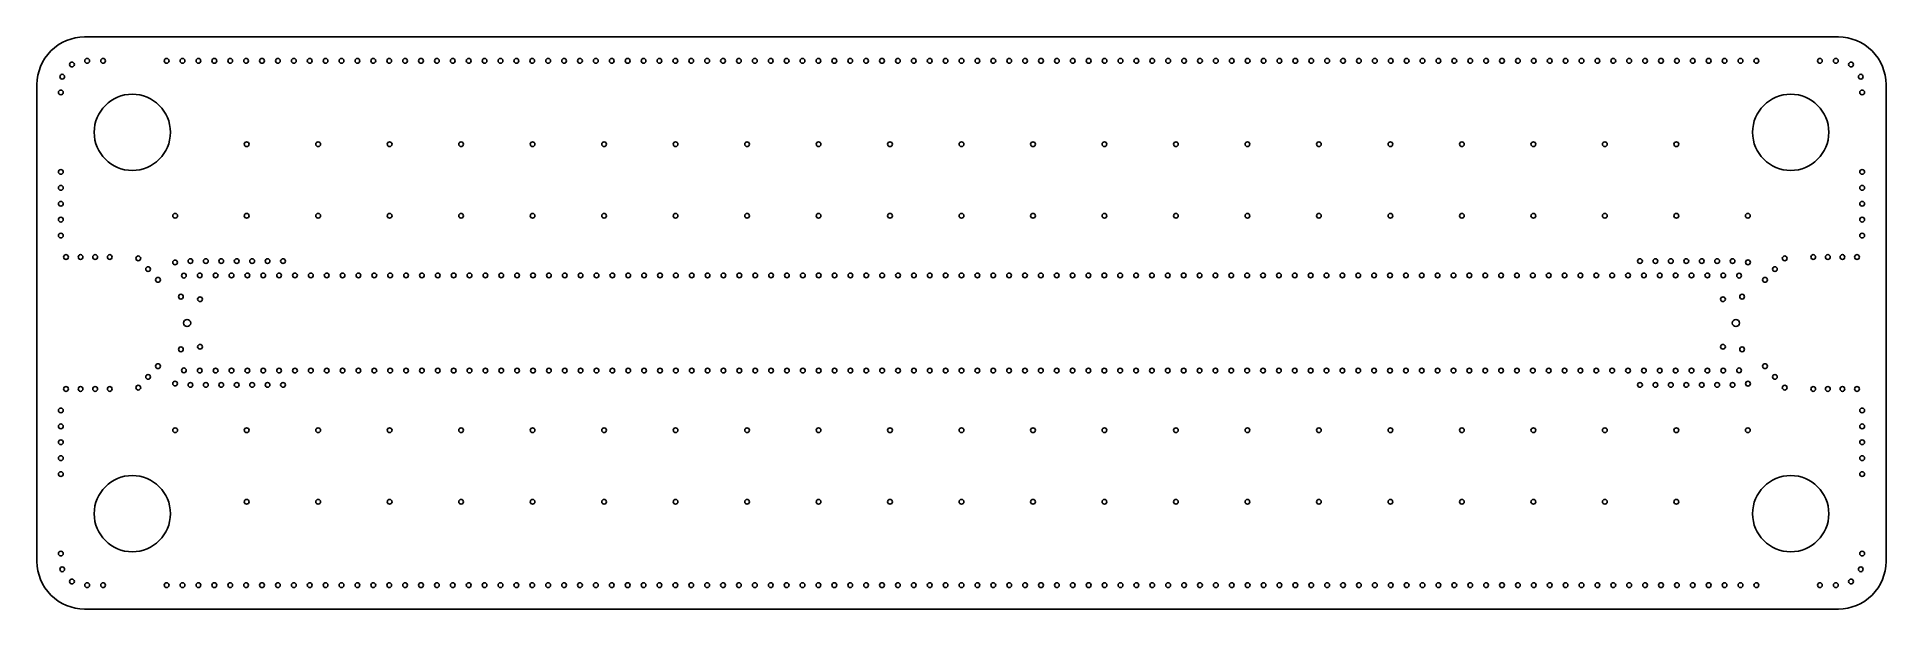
# Model space of a CAD drawing. Header units: millimetres. Extents: x -6.3 to 71.3, y -12 to 12.
import ezdxf

# ---------------------------------------------------------------- set-up
doc = ezdxf.new("R2010")
doc.units = ezdxf.units.MM
for name, color, linetype in [('BOARD_OUTLINE', 5, 'Continuous'), ('MOUNTING_HOLES', 8, 'Continuous'), ('SIGNAL_VIA_HOLES', 211, 'Continuous'), ('VIA_HOLES', 7, 'Continuous')]:
    doc.layers.add(name, color=color, linetype=linetype)

msp = doc.modelspace()

# ---------------------------------------------------------------- linework, layer by layer
at = {"layer": 'BOARD_OUTLINE'}
msp.add_lwpolyline([(-4.3, -12), (69.3, -12, 0.414214), (71.3, -10), (71.3, 10, 0.414214), (69.3, 12), (-4.3, 12, 0.414214), (-6.3, 10), (-6.3, -10, 0.414214)], format="xyb", close=True, dxfattribs=at)
at = {"layer": 'MOUNTING_HOLES'}
for centre in [(-2.3, 8), (67.3, 8), (-2.3, -8), (67.3, -8)]:
    msp.add_circle(centre, 1.6, dxfattribs=at)
at = {"layer": 'SIGNAL_VIA_HOLES'}
for centre in [(0, 0), (65, 0)]:
    msp.add_circle(centre, 0.15, dxfattribs=at)
at = {"layer": 'VIA_HOLES'}
for centre in [(-4.832, 10.845), (-4.195, 11), (-3.527, 11), (-0.859, 11), (-0.192, 11), (0.476, 11), (1.143, 11), (1.81, 11), (2.477, 11), (3.144, 11), (3.811, 11), (4.479, 11), (5.146, 11), (5.813, 11), (6.48, 11), (7.147, 11), (7.815, 11), (8.482, 11), (9.149, 11), (9.816, 11), (10.483, 11), (11.15, 11), (11.818, 11), (12.485, 11), (13.152, 11), (13.819, 11), (14.486, 11), (15.153, 11), (15.821, 11), (16.488, 11), (17.155, 11), (17.822, 11), (18.489, 11), (19.157, 11), (19.824, 11), (20.491, 11), (21.158, 11), (21.825, 11), (22.492, 11), (23.16, 11), (23.827, 11), (24.494, 11), (25.161, 11), (25.828, 11), (26.495, 11), (27.163, 11), (27.83, 11), (28.497, 11), (29.164, 11), (29.831, 11), (30.498, 11), (31.166, 11), (31.833, 11), (32.5, 11), (33.167, 11), (33.834, 11), (34.502, 11), (35.169, 11), (35.836, 11), (36.503, 11), (37.17, 11), (37.837, 11), (38.505, 11), (39.172, 11), (39.839, 11), (40.506, 11), (41.173, 11), (41.84, 11), (42.508, 11), (43.175, 11), (43.842, 11), (44.509, 11), (45.176, 11), (45.843, 11), (46.511, 11), (47.178, 11), (47.845, 11), (48.512, 11), (49.179, 11), (49.847, 11), (50.514, 11), (51.181, 11), (51.848, 11), (52.515, 11), (53.182, 11), (53.85, 11), (54.517, 11), (55.184, 11), (55.851, 11), (56.518, 11), (57.185, 11), (57.853, 11), (58.52, 11), (59.187, 11), (59.854, 11), (60.521, 11), (61.189, 11), (61.856, 11), (62.523, 11), (63.19, 11), (63.857, 11), (64.524, 11), (65.192, 11), (65.859, 11), (68.527, 11), (69.195, 11), (69.832, 10.845), (-5.241, 10.334), (70.241, 10.334), (-5.3, 9.674), (70.3, 9.674), (2.5, 7.5), (5.5, 7.5), (8.5, 7.5), (11.5, 7.5), (14.5, 7.5), (17.5, 7.5), (20.5, 7.5), (23.5, 7.5), (26.5, 7.5), (29.5, 7.5), (32.5, 7.5), (35.5, 7.5), (38.5, 7.5), (41.5, 7.5), (44.5, 7.5), (47.5, 7.5), (50.5, 7.5), (53.5, 7.5), (56.5, 7.5), (59.5, 7.5), (62.5, 7.5), (-5.3, 6.338), (70.3, 6.338), (-5.3, 5.671), (70.3, 5.671), (-5.3, 5.004), (70.3, 5.004), (-5.3, 4.337), (-0.5, 4.5), (2.5, 4.5), (5.5, 4.5), (8.5, 4.5), (11.5, 4.5), (14.5, 4.5), (17.5, 4.5), (20.5, 4.5), (23.5, 4.5), (26.5, 4.5), (29.5, 4.5), (32.5, 4.5), (35.5, 4.5), (38.5, 4.5), (41.5, 4.5), (44.5, 4.5), (47.5, 4.5), (50.5, 4.5), (53.5, 4.5), (56.5, 4.5), (59.5, 4.5), (62.5, 4.5), (65.5, 4.5), (70.3, 4.337), (-5.3, 3.669), (70.3, 3.669), (-5.082, 2.768), (-4.471, 2.768), (-3.859, 2.768), (-3.247, 2.768), (-2.048, 2.712), (-1.635, 2.261), (-0.505, 2.541), (0.138, 2.597), (0.786, 2.597), (1.434, 2.597), (2.082, 2.597), (2.73, 2.597), (3.378, 2.597), (4.026, 2.597), (60.974, 2.597), (61.622, 2.597), (62.27, 2.597), (62.918, 2.597), (63.566, 2.597), (64.214, 2.597), (64.862, 2.597), (65.506, 2.545), (66.635, 2.261), (67.048, 2.712), (68.247, 2.768), (68.859, 2.768), (69.471, 2.768), (70.082, 2.768), (-1.221, 1.811), (-0.135, 1.988), (0.531, 1.997), (1.197, 1.997), (1.863, 1.997), (2.529, 1.997), (3.195, 1.997), (3.861, 1.997), (4.527, 1.997), (5.193, 1.997), (5.859, 1.997), (6.525, 1.997), (7.191, 1.997), (7.857, 1.997), (8.523, 1.997), (9.189, 1.997), (9.855, 1.997), (10.521, 1.997), (11.187, 1.997), (11.853, 1.997), (12.519, 1.997), (13.185, 1.997), (13.851, 1.997), (14.517, 1.997), (15.183, 1.997), (15.849, 1.997), (16.515, 1.997), (17.182, 1.997), (17.848, 1.997), (18.514, 1.997), (19.18, 1.997), (19.846, 1.997), (20.512, 1.997), (21.178, 1.997), (21.844, 1.997), (22.51, 1.997), (23.176, 1.997), (23.842, 1.997), (24.508, 1.997), (25.174, 1.997), (25.84, 1.997), (26.506, 1.997), (27.172, 1.997), (27.838, 1.997), (28.504, 1.997), (29.17, 1.997), (29.836, 1.997), (30.502, 1.997), (31.168, 1.997), (31.834, 1.997), (32.5, 1.997), (33.166, 1.997), (33.832, 1.997), (34.498, 1.997), (35.164, 1.997), (35.83, 1.997), (36.496, 1.997), (37.162, 1.997), (37.828, 1.997), (38.494, 1.997), (39.16, 1.997), (39.826, 1.997), (40.492, 1.997), (41.158, 1.997), (41.824, 1.997), (42.49, 1.997), (43.156, 1.997), (43.822, 1.997), (44.489, 1.997), (45.155, 1.997), (45.821, 1.997), (46.487, 1.997), (47.153, 1.997), (47.819, 1.997), (48.485, 1.997), (49.151, 1.997), (49.817, 1.997), (50.483, 1.997), (51.149, 1.997), (51.815, 1.997), (52.481, 1.997), (53.147, 1.997), (53.813, 1.997), (54.479, 1.997), (55.145, 1.997), (55.811, 1.997), (56.477, 1.997), (57.143, 1.997), (57.809, 1.997), (58.475, 1.997), (59.141, 1.997), (59.807, 1.997), (60.473, 1.997), (61.139, 1.997), (61.805, 1.997), (62.471, 1.997), (63.137, 1.997), (63.803, 1.997), (64.469, 1.997), (65.135, 1.988), (66.221, 1.811), (-0.259, 1.105), (0.543, 0.997), (64.457, 0.997), (65.259, 1.105), (-0.259, -1.105), (0.543, -0.997), (64.457, -0.997), (65.259, -1.105), (-1.635, -2.261), (-1.221, -1.811), (-0.135, -1.988), (0.531, -1.997), (1.197, -1.997), (1.863, -1.997), (2.529, -1.997), (3.195, -1.997), (3.861, -1.997), (4.527, -1.997), (5.193, -1.997), (5.859, -1.997), (6.525, -1.997), (7.191, -1.997), (7.857, -1.997), (8.523, -1.997), (9.189, -1.997), (9.855, -1.997), (10.521, -1.997), (11.187, -1.997), (11.853, -1.997), (12.519, -1.997), (13.185, -1.997), (13.851, -1.997), (14.517, -1.997), (15.183, -1.997), (15.849, -1.997), (16.515, -1.997), (17.182, -1.997), (17.848, -1.997), (18.514, -1.997), (19.18, -1.997), (19.846, -1.997), (20.512, -1.997), (21.178, -1.997), (21.844, -1.997), (22.51, -1.997), (23.176, -1.997), (23.842, -1.997), (24.508, -1.997), (25.174, -1.997), (25.84, -1.997), (26.506, -1.997), (27.172, -1.997), (27.838, -1.997), (28.504, -1.997), (29.17, -1.997), (29.836, -1.997), (30.502, -1.997), (31.168, -1.997), (31.834, -1.997), (32.5, -1.997), (33.166, -1.997), (33.832, -1.997), (34.498, -1.997), (35.164, -1.997), (35.83, -1.997), (36.496, -1.997), (37.162, -1.997), (37.828, -1.997), (38.494, -1.997), (39.16, -1.997), (39.826, -1.997), (40.492, -1.997), (41.158, -1.997), (41.824, -1.997), (42.49, -1.997), (43.156, -1.997), (43.822, -1.997), (44.489, -1.997), (45.155, -1.997), (45.821, -1.997), (46.487, -1.997), (47.153, -1.997), (47.819, -1.997), (48.485, -1.997), (49.151, -1.997), (49.817, -1.997), (50.483, -1.997), (51.149, -1.997), (51.815, -1.997), (52.481, -1.997), (53.147, -1.997), (53.813, -1.997), (54.479, -1.997), (55.145, -1.997), (55.811, -1.997), (56.477, -1.997), (57.143, -1.997), (57.809, -1.997), (58.475, -1.997), (59.141, -1.997), (59.807, -1.997), (60.473, -1.997), (61.139, -1.997), (61.805, -1.997), (62.471, -1.997), (63.137, -1.997), (63.803, -1.997), (64.469, -1.997), (65.135, -1.988), (66.221, -1.811), (66.635, -2.261), (-5.082, -2.768), (-4.471, -2.768), (-3.859, -2.768), (-3.247, -2.768), (-2.048, -2.712), (-0.505, -2.541), (0.138, -2.597), (0.786, -2.597), (1.434, -2.597), (2.082, -2.597), (2.73, -2.597), (3.378, -2.597), (4.026, -2.597), (60.974, -2.597), (61.622, -2.597), (62.27, -2.597), (62.918, -2.597), (63.566, -2.597), (64.214, -2.597), (64.862, -2.597), (65.506, -2.545), (67.048, -2.712), (68.247, -2.768), (68.859, -2.768), (69.471, -2.768), (70.082, -2.768), (-5.3, -3.669), (70.3, -3.669), (-5.3, -4.337), (-0.5, -4.5), (2.5, -4.5), (5.5, -4.5), (8.5, -4.5), (11.5, -4.5), (14.5, -4.5), (17.5, -4.5), (20.5, -4.5), (23.5, -4.5), (26.5, -4.5), (29.5, -4.5), (32.5, -4.5), (35.5, -4.5), (38.5, -4.5), (41.5, -4.5), (44.5, -4.5), (47.5, -4.5), (50.5, -4.5), (53.5, -4.5), (56.5, -4.5), (59.5, -4.5), (62.5, -4.5), (65.5, -4.5), (70.3, -4.337), (-5.3, -5.004), (70.3, -5.004), (-5.3, -5.671), (70.3, -5.671), (-5.3, -6.338), (70.3, -6.338), (2.5, -7.5), (5.5, -7.5), (8.5, -7.5), (11.5, -7.5), (14.5, -7.5), (17.5, -7.5), (20.5, -7.5), (23.5, -7.5), (26.5, -7.5), (29.5, -7.5), (32.5, -7.5), (35.5, -7.5), (38.5, -7.5), (41.5, -7.5), (44.5, -7.5), (47.5, -7.5), (50.5, -7.5), (53.5, -7.5), (56.5, -7.5), (59.5, -7.5), (62.5, -7.5), (-5.3, -9.674), (70.3, -9.674), (-5.241, -10.334), (-4.832, -10.845), (69.832, -10.845), (70.241, -10.334), (-4.195, -11), (-3.527, -11), (-0.859, -11), (-0.192, -11), (0.476, -11), (1.143, -11), (1.81, -11), (2.477, -11), (3.144, -11), (3.811, -11), (4.479, -11), (5.146, -11), (5.813, -11), (6.48, -11), (7.147, -11), (7.815, -11), (8.482, -11), (9.149, -11), (9.816, -11), (10.483, -11), (11.15, -11), (11.818, -11), (12.485, -11), (13.152, -11), (13.819, -11), (14.486, -11), (15.153, -11), (15.821, -11), (16.488, -11), (17.155, -11), (17.822, -11), (18.489, -11), (19.157, -11), (19.824, -11), (20.491, -11), (21.158, -11), (21.825, -11), (22.492, -11), (23.16, -11), (23.827, -11), (24.494, -11), (25.161, -11), (25.828, -11), (26.495, -11), (27.163, -11), (27.83, -11), (28.497, -11), (29.164, -11), (29.831, -11), (30.498, -11), (31.166, -11), (31.833, -11), (32.5, -11), (33.167, -11), (33.834, -11), (34.502, -11), (35.169, -11), (35.836, -11), (36.503, -11), (37.17, -11), (37.837, -11), (38.505, -11), (39.172, -11), (39.839, -11), (40.506, -11), (41.173, -11), (41.84, -11), (42.508, -11), (43.175, -11), (43.842, -11), (44.509, -11), (45.176, -11), (45.843, -11), (46.511, -11), (47.178, -11), (47.845, -11), (48.512, -11), (49.179, -11), (49.847, -11), (50.514, -11), (51.181, -11), (51.848, -11), (52.515, -11), (53.182, -11), (53.85, -11), (54.517, -11), (55.184, -11), (55.851, -11), (56.518, -11), (57.185, -11), (57.853, -11), (58.52, -11), (59.187, -11), (59.854, -11), (60.521, -11), (61.189, -11), (61.856, -11), (62.523, -11), (63.19, -11), (63.857, -11), (64.524, -11), (65.192, -11), (65.859, -11), (68.527, -11), (69.195, -11)]:
    msp.add_circle(centre, 0.1, dxfattribs=at)

doc.saveas('drawing.dxf')
